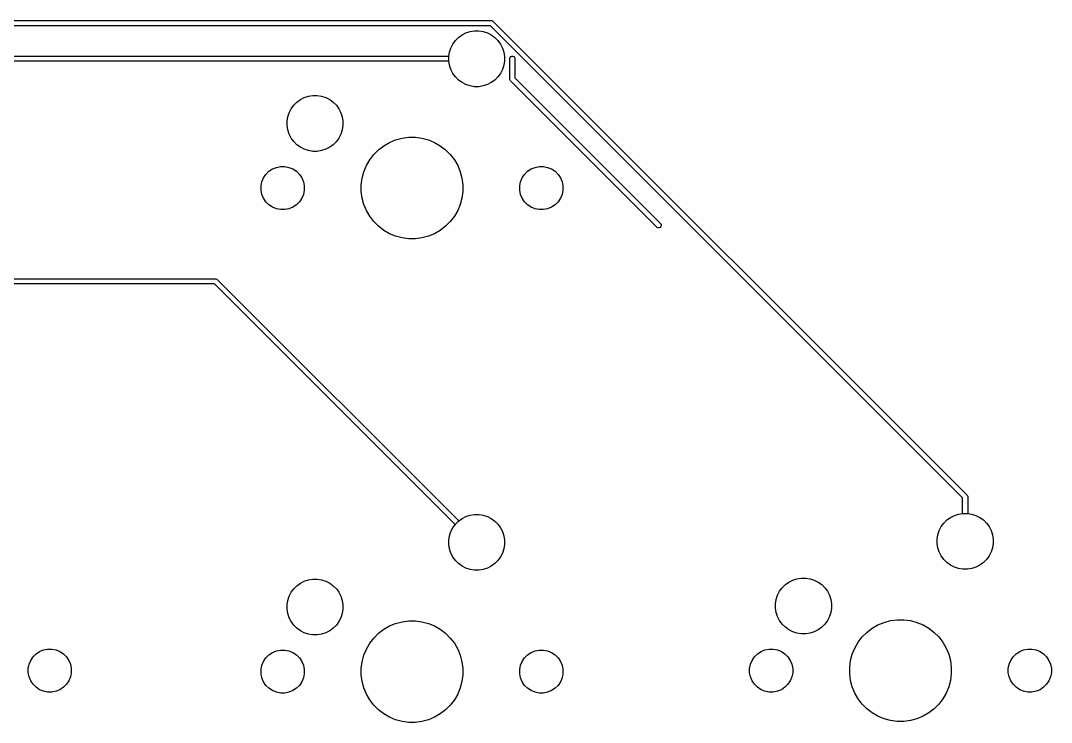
# Model space of a CAD drawing. Header units: inches. Extents: x 4.57 to 7.67, y -3.82 to -2.6.
# Drawn here: x 6.08 to 7.674, y -3.82 to -2.735 of the extents above; entities that cross this region are included whole.
import ezdxf

# ---------------------------------------------------------------- set-up
doc = ezdxf.new("R2010")
doc.units = ezdxf.units.IN
doc.header["$MEASUREMENT"] = 0
doc.layers.add('B.Silkscreen', color=31, linetype='CONTINUOUS', true_color=0xe8b2a7)

msp = doc.modelspace()

# ---------------------------------------------------------------- linework, layer by layer
at = {"layer": 'B.Silkscreen', "linetype": 'CONTINUOUS'}
for p, q in [((5.4176, -2.7346), (6.8083, -2.7346)), ((6.8083, -2.7346), (6.809, -2.7347)), ((6.809, -2.7347), (6.8105, -2.7353)), ((6.8105, -2.7353), (6.811, -2.7358)), ((6.811, -2.7358), (7.5437, -3.4685)), ((6.8066, -2.7425), (5.4192, -2.7425)), ((6.7573, -2.7608), (6.7628, -2.7568)), ((6.7573, -2.7608), (6.7628, -2.7568)), ((6.7628, -2.7568), (6.7689, -2.7537)), ((6.7628, -2.7568), (6.7689, -2.7537)), ((6.7689, -2.7537), (6.7753, -2.7516)), ((6.7689, -2.7537), (6.7753, -2.7516)), ((6.7753, -2.7516), (6.782, -2.7505)), ((6.7753, -2.7516), (6.782, -2.7505)), ((6.782, -2.7505), (6.7888, -2.7505)), ((6.782, -2.7505), (6.7888, -2.7505)), ((6.7888, -2.7505), (6.7955, -2.7516)), ((6.7888, -2.7505), (6.7955, -2.7516)), ((6.7955, -2.7516), (6.802, -2.7537)), ((6.7955, -2.7516), (6.802, -2.7537)), ((6.802, -2.7537), (6.8081, -2.7568)), ((6.802, -2.7537), (6.8081, -2.7568)), ((7.537, -3.4729), (6.8066, -2.7425)), ((6.8081, -2.7568), (6.8136, -2.7608)), ((6.8081, -2.7568), (6.8136, -2.7608)), ((6.7454, -2.7771), (6.7485, -2.7711)), ((6.7454, -2.7771), (6.7485, -2.7711)), ((6.7485, -2.7711), (6.7525, -2.7656)), ((6.7485, -2.7711), (6.7525, -2.7656)), ((6.7525, -2.7656), (6.7573, -2.7608)), ((6.7525, -2.7656), (6.7573, -2.7608)), ((6.8136, -2.7608), (6.8184, -2.7656)), ((6.8136, -2.7608), (6.8184, -2.7656)), ((6.8184, -2.7656), (6.8224, -2.7711)), ((6.8184, -2.7656), (6.8224, -2.7711)), ((6.8224, -2.7711), (6.8254, -2.7771)), ((6.8224, -2.7711), (6.8254, -2.7771)), ((6.7423, -2.7898), (6.7433, -2.7836)), ((6.7423, -2.7903), (6.7433, -2.7836)), ((6.7433, -2.7836), (6.7454, -2.7771)), ((6.7433, -2.7836), (6.7454, -2.7771)), ((6.8254, -2.7771), (6.8275, -2.7836)), ((6.8254, -2.7771), (6.8275, -2.7836)), ((6.8275, -2.7836), (6.8286, -2.7903)), ((6.8275, -2.7836), (6.8286, -2.7903)), ((5.4625, -2.7898), (6.7423, -2.7898)), ((6.7423, -2.7976), (5.4641, -2.7976)), ((6.7423, -2.7971), (6.7423, -2.7903)), ((6.7433, -2.8038), (6.7423, -2.7971)), ((6.7433, -2.8038), (6.7423, -2.7976)), ((6.7454, -2.8103), (6.7433, -2.8038)), ((6.7454, -2.8103), (6.7433, -2.8038)), ((6.8275, -2.8038), (6.8254, -2.8103)), ((6.8275, -2.8038), (6.8254, -2.8103)), ((6.8286, -2.7971), (6.8275, -2.8038)), ((6.8286, -2.7971), (6.8275, -2.8038)), ((6.8286, -2.7903), (6.8286, -2.7971)), ((6.8286, -2.7903), (6.8286, -2.7971)), ((6.8366, -2.7937), (6.8367, -2.7929)), ((6.8366, -2.8248), (6.8366, -2.7937)), ((6.8367, -2.7929), (6.8373, -2.7915)), ((6.8373, -2.7915), (6.8384, -2.7904)), ((6.8384, -2.7904), (6.8398, -2.7898)), ((6.8398, -2.7898), (6.8413, -2.7898)), ((6.8413, -2.7898), (6.8427, -2.7904)), ((6.8427, -2.7904), (6.8438, -2.7915)), ((6.8438, -2.7915), (6.8444, -2.7929)), ((6.8444, -2.7929), (6.8445, -2.7937)), ((6.8445, -2.7937), (6.8445, -2.8232)), ((6.7485, -2.8163), (6.7454, -2.8103)), ((6.7485, -2.8163), (6.7454, -2.8103)), ((6.7525, -2.8218), (6.7485, -2.8163)), ((6.7525, -2.8218), (6.7485, -2.8163)), ((6.8224, -2.8163), (6.8184, -2.8218)), ((6.8224, -2.8163), (6.8184, -2.8218)), ((6.8254, -2.8103), (6.8224, -2.8163)), ((6.8254, -2.8103), (6.8224, -2.8163)), ((6.7573, -2.8266), (6.7525, -2.8218)), ((6.7573, -2.8266), (6.7525, -2.8218)), ((6.7628, -2.8306), (6.7573, -2.8266)), ((6.7628, -2.8306), (6.7573, -2.8266)), ((6.7689, -2.8337), (6.7628, -2.8306)), ((6.7689, -2.8337), (6.7628, -2.8306)), ((6.7753, -2.8358), (6.7689, -2.8337)), ((6.7753, -2.8358), (6.7689, -2.8337)), ((6.782, -2.8369), (6.7753, -2.8358)), ((6.782, -2.8369), (6.7753, -2.8358)), ((6.7888, -2.8369), (6.782, -2.8369)), ((6.7888, -2.8369), (6.782, -2.8369)), ((6.7955, -2.8358), (6.7888, -2.8369)), ((6.7955, -2.8358), (6.7888, -2.8369)), ((6.802, -2.8337), (6.7955, -2.8358)), ((6.802, -2.8337), (6.7955, -2.8358)), ((6.8081, -2.8306), (6.802, -2.8337)), ((6.8081, -2.8306), (6.802, -2.8337)), ((6.8136, -2.8266), (6.8081, -2.8306)), ((6.8136, -2.8266), (6.8081, -2.8306)), ((6.8184, -2.8218), (6.8136, -2.8266)), ((6.8184, -2.8218), (6.8136, -2.8266)), ((6.8367, -2.8256), (6.8366, -2.8248)), ((6.8373, -2.827), (6.8367, -2.8256)), ((6.8378, -2.8276), (6.8373, -2.827)), ((7.0641, -3.054), (6.8378, -2.8276)), ((6.8445, -2.8232), (7.0697, -3.0484)), ((6.5189, -2.8537), (6.5253, -2.8516)), ((6.5189, -2.8537), (6.5253, -2.8516)), ((6.5253, -2.8516), (6.532, -2.8505)), ((6.5253, -2.8516), (6.532, -2.8505)), ((6.532, -2.8505), (6.5388, -2.8505)), ((6.532, -2.8505), (6.5388, -2.8505)), ((6.5388, -2.8505), (6.5455, -2.8516)), ((6.5388, -2.8505), (6.5455, -2.8516)), ((6.5455, -2.8516), (6.552, -2.8537)), ((6.5455, -2.8516), (6.552, -2.8537)), ((6.4985, -2.8711), (6.5025, -2.8656)), ((6.4985, -2.8711), (6.5025, -2.8656)), ((6.5025, -2.8656), (6.5073, -2.8608)), ((6.5025, -2.8656), (6.5073, -2.8608)), ((6.5073, -2.8608), (6.5128, -2.8568)), ((6.5073, -2.8608), (6.5128, -2.8568)), ((6.5128, -2.8568), (6.5189, -2.8537)), ((6.5128, -2.8568), (6.5189, -2.8537)), ((6.552, -2.8537), (6.5581, -2.8568)), ((6.552, -2.8537), (6.5581, -2.8568)), ((6.5581, -2.8568), (6.5636, -2.8608)), ((6.5581, -2.8568), (6.5636, -2.8608)), ((6.5636, -2.8608), (6.5684, -2.8656)), ((6.5636, -2.8608), (6.5684, -2.8656)), ((6.5684, -2.8656), (6.5724, -2.8711)), ((6.5684, -2.8656), (6.5724, -2.8711)), ((6.4923, -2.8903), (6.4933, -2.8836)), ((6.4923, -2.8903), (6.4933, -2.8836)), ((6.4933, -2.8836), (6.4954, -2.8771)), ((6.4933, -2.8836), (6.4954, -2.8771)), ((6.4954, -2.8771), (6.4985, -2.8711)), ((6.4954, -2.8771), (6.4985, -2.8711)), ((6.5724, -2.8711), (6.5754, -2.8771)), ((6.5724, -2.8711), (6.5754, -2.8771)), ((6.5754, -2.8771), (6.5775, -2.8836)), ((6.5754, -2.8771), (6.5775, -2.8836)), ((6.5775, -2.8836), (6.5786, -2.8903)), ((6.5775, -2.8836), (6.5786, -2.8903)), ((6.4923, -2.8971), (6.4923, -2.8903)), ((6.4923, -2.8971), (6.4923, -2.8903)), ((6.4933, -2.9038), (6.4923, -2.8971)), ((6.4933, -2.9038), (6.4923, -2.8971)), ((6.5786, -2.8971), (6.5775, -2.9038)), ((6.5786, -2.8971), (6.5775, -2.9038)), ((6.5786, -2.8903), (6.5786, -2.8971)), ((6.5786, -2.8903), (6.5786, -2.8971)), ((6.4954, -2.9103), (6.4933, -2.9038)), ((6.4954, -2.9103), (6.4933, -2.9038)), ((6.4985, -2.9163), (6.4954, -2.9103)), ((6.4985, -2.9163), (6.4954, -2.9103)), ((6.5025, -2.9218), (6.4985, -2.9163)), ((6.5025, -2.9218), (6.4985, -2.9163)), ((6.5724, -2.9163), (6.5684, -2.9218)), ((6.5724, -2.9163), (6.5684, -2.9218)), ((6.5754, -2.9103), (6.5724, -2.9163)), ((6.5754, -2.9103), (6.5724, -2.9163)), ((6.5775, -2.9038), (6.5754, -2.9103)), ((6.5775, -2.9038), (6.5754, -2.9103)), ((6.6601, -2.9191), (6.6701, -2.9165)), ((6.6701, -2.9165), (6.6803, -2.9151)), ((6.6803, -2.9151), (6.6906, -2.9151)), ((6.6906, -2.9151), (6.7008, -2.9165)), ((6.7008, -2.9165), (6.7107, -2.9191)), ((6.5073, -2.9266), (6.5025, -2.9218)), ((6.5073, -2.9266), (6.5025, -2.9218)), ((6.5128, -2.9306), (6.5073, -2.9266)), ((6.5128, -2.9306), (6.5073, -2.9266)), ((6.5189, -2.9337), (6.5128, -2.9306)), ((6.5189, -2.9337), (6.5128, -2.9306)), ((6.5581, -2.9306), (6.552, -2.9337)), ((6.5581, -2.9306), (6.552, -2.9337)), ((6.5636, -2.9266), (6.5581, -2.9306)), ((6.5636, -2.9266), (6.5581, -2.9306)), ((6.5684, -2.9218), (6.5636, -2.9266)), ((6.5684, -2.9218), (6.5636, -2.9266)), ((6.6335, -2.9345), (6.6417, -2.9282)), ((6.6417, -2.9282), (6.6506, -2.9231)), ((6.6506, -2.9231), (6.6601, -2.9191)), ((6.7107, -2.9191), (6.7203, -2.9231)), ((6.7203, -2.9231), (6.7292, -2.9282)), ((6.7292, -2.9282), (6.7374, -2.9345)), ((6.5253, -2.9358), (6.5189, -2.9337)), ((6.5253, -2.9358), (6.5189, -2.9337)), ((6.532, -2.9369), (6.5253, -2.9358)), ((6.532, -2.9369), (6.5253, -2.9358)), ((6.5388, -2.9369), (6.532, -2.9369)), ((6.5388, -2.9369), (6.532, -2.9369)), ((6.5455, -2.9358), (6.5388, -2.9369)), ((6.5455, -2.9358), (6.5388, -2.9369)), ((6.552, -2.9337), (6.5455, -2.9358)), ((6.552, -2.9337), (6.5455, -2.9358)), ((6.62, -2.95), (6.6262, -2.9418)), ((6.6262, -2.9418), (6.6335, -2.9345)), ((6.7374, -2.9345), (6.7446, -2.9418)), ((6.7446, -2.9418), (6.7509, -2.95)), ((6.4642, -2.9678), (6.4697, -2.9642)), ((6.4697, -2.9642), (6.4757, -2.9617)), ((6.4757, -2.9617), (6.4822, -2.9604)), ((6.4822, -2.9604), (6.4887, -2.9604)), ((6.4887, -2.9604), (6.4951, -2.9617)), ((6.4951, -2.9617), (6.5012, -2.9642)), ((6.5012, -2.9642), (6.5067, -2.9678)), ((6.6109, -2.9684), (6.6148, -2.9589)), ((6.6148, -2.9589), (6.62, -2.95)), ((6.7509, -2.95), (6.7561, -2.9589)), ((6.7561, -2.9589), (6.76, -2.9684)), ((6.8642, -2.9678), (6.8697, -2.9642)), ((6.8697, -2.9642), (6.8757, -2.9617)), ((6.8757, -2.9617), (6.8822, -2.9604)), ((6.8822, -2.9604), (6.8887, -2.9604)), ((6.8887, -2.9604), (6.8951, -2.9617)), ((6.8951, -2.9617), (6.9012, -2.9642)), ((6.9012, -2.9642), (6.9067, -2.9678)), ((6.4534, -2.984), (6.4559, -2.9779)), ((6.4559, -2.9779), (6.4596, -2.9725)), ((6.4596, -2.9725), (6.4642, -2.9678)), ((6.5067, -2.9678), (6.5113, -2.9725)), ((6.5113, -2.9725), (6.5149, -2.9779)), ((6.5149, -2.9779), (6.5175, -2.984)), ((6.6069, -2.9886), (6.6082, -2.9783)), ((6.6082, -2.9783), (6.6109, -2.9684)), ((6.76, -2.9684), (6.7627, -2.9783)), ((6.7627, -2.9783), (6.764, -2.9886)), ((6.8534, -2.984), (6.8559, -2.9779)), ((6.8559, -2.9779), (6.8596, -2.9725)), ((6.8596, -2.9725), (6.8642, -2.9678)), ((6.9067, -2.9678), (6.9113, -2.9725)), ((6.9113, -2.9725), (6.9149, -2.9779)), ((6.9149, -2.9779), (6.9175, -2.984)), ((6.4521, -2.9904), (6.4534, -2.984)), ((6.4521, -2.997), (6.4521, -2.9904)), ((6.5175, -2.984), (6.5187, -2.9904)), ((6.5187, -2.9904), (6.5187, -2.997)), ((6.6069, -2.9989), (6.6069, -2.9886)), ((6.764, -2.9886), (6.764, -2.9989)), ((6.8521, -2.9904), (6.8534, -2.984)), ((6.8521, -2.997), (6.8521, -2.9904)), ((6.9175, -2.984), (6.9187, -2.9904)), ((6.9187, -2.9904), (6.9187, -2.997)), ((6.4534, -3.0034), (6.4521, -2.997)), ((6.4559, -3.0095), (6.4534, -3.0034)), ((6.4596, -3.0149), (6.4559, -3.0095)), ((6.5149, -3.0095), (6.5113, -3.0149)), ((6.5175, -3.0034), (6.5149, -3.0095)), ((6.5187, -2.997), (6.5175, -3.0034)), ((6.6082, -3.0091), (6.6069, -2.9989)), ((6.6109, -3.019), (6.6082, -3.0091)), ((6.7627, -3.0091), (6.76, -3.019)), ((6.764, -2.9989), (6.7627, -3.0091)), ((6.8534, -3.0034), (6.8521, -2.997)), ((6.8559, -3.0095), (6.8534, -3.0034)), ((6.8596, -3.0149), (6.8559, -3.0095)), ((6.9149, -3.0095), (6.9113, -3.0149)), ((6.9175, -3.0034), (6.9149, -3.0095)), ((6.9187, -2.997), (6.9175, -3.0034)), ((6.4642, -3.0196), (6.4596, -3.0149)), ((6.4697, -3.0232), (6.4642, -3.0196)), ((6.4757, -3.0257), (6.4697, -3.0232)), ((6.4822, -3.027), (6.4757, -3.0257)), ((6.4887, -3.027), (6.4822, -3.027)), ((6.4951, -3.0257), (6.4887, -3.027)), ((6.5012, -3.0232), (6.4951, -3.0257)), ((6.5067, -3.0196), (6.5012, -3.0232)), ((6.5113, -3.0149), (6.5067, -3.0196)), ((6.6148, -3.0285), (6.6109, -3.019)), ((6.62, -3.0374), (6.6148, -3.0285)), ((6.7561, -3.0285), (6.7509, -3.0374)), ((6.76, -3.019), (6.7561, -3.0285)), ((6.8642, -3.0196), (6.8596, -3.0149)), ((6.8697, -3.0232), (6.8642, -3.0196)), ((6.8757, -3.0257), (6.8697, -3.0232)), ((6.8822, -3.027), (6.8757, -3.0257)), ((6.8887, -3.027), (6.8822, -3.027)), ((6.8951, -3.0257), (6.8887, -3.027)), ((6.9012, -3.0232), (6.8951, -3.0257)), ((6.9067, -3.0196), (6.9012, -3.0232)), ((6.9113, -3.0149), (6.9067, -3.0196)), ((6.6262, -3.0456), (6.62, -3.0374)), ((6.7509, -3.0374), (6.7446, -3.0456)), ((6.6335, -3.0529), (6.6262, -3.0456)), ((6.6417, -3.0592), (6.6335, -3.0529)), ((6.6506, -3.0643), (6.6417, -3.0592)), ((6.7292, -3.0592), (6.7203, -3.0643)), ((6.7374, -3.0529), (6.7292, -3.0592)), ((6.7446, -3.0456), (6.7374, -3.0529)), ((7.0647, -3.0545), (7.0641, -3.054)), ((7.0662, -3.055), (7.0647, -3.0545)), ((7.0677, -3.055), (7.0662, -3.055)), ((7.0691, -3.0545), (7.0677, -3.055)), ((7.0702, -3.0534), (7.0691, -3.0545)), ((7.0697, -3.0484), (7.0702, -3.049)), ((7.0702, -3.049), (7.0708, -3.0504)), ((7.0708, -3.0519), (7.0702, -3.0534)), ((7.0708, -3.0504), (7.0708, -3.0519)), ((6.6601, -3.0683), (6.6506, -3.0643)), ((6.6701, -3.0709), (6.6601, -3.0683)), ((6.6803, -3.0723), (6.6701, -3.0709)), ((6.6906, -3.0723), (6.6803, -3.0723)), ((6.7008, -3.0709), (6.6906, -3.0723)), ((6.7107, -3.0683), (6.7008, -3.0709)), ((6.7203, -3.0643), (6.7107, -3.0683)), ((5.3855, -3.1339), (6.3815, -3.1339)), ((6.3815, -3.1339), (6.3823, -3.1339)), ((6.3823, -3.1339), (6.3837, -3.1345)), ((6.3837, -3.1345), (6.3843, -3.135)), ((6.3843, -3.135), (6.7577, -3.5085)), ((6.3799, -3.1417), (5.3855, -3.1417)), ((6.7522, -3.514), (6.3799, -3.1417)), ((7.537, -3.4971), (7.537, -3.4729)), ((7.5437, -3.4685), (7.5442, -3.4691)), ((7.5442, -3.4691), (7.5442, -3.4691)), ((7.5442, -3.4691), (7.5448, -3.4705)), ((7.5448, -3.4705), (7.5449, -3.4713)), ((7.5449, -3.4713), (7.5449, -3.4971)), ((6.7573, -3.5088), (6.7628, -3.5048)), ((6.7577, -3.5085), (6.7628, -3.5048)), ((6.7628, -3.5048), (6.7689, -3.5017)), ((6.7628, -3.5048), (6.7689, -3.5017)), ((6.7689, -3.5017), (6.7753, -3.4996)), ((6.7689, -3.5017), (6.7753, -3.4996)), ((6.7753, -3.4996), (6.782, -3.4986)), ((6.7753, -3.4996), (6.782, -3.4986)), ((6.782, -3.4986), (6.7888, -3.4986)), ((6.782, -3.4986), (6.7888, -3.4986)), ((6.7888, -3.4986), (6.7955, -3.4996)), ((6.7888, -3.4986), (6.7955, -3.4996)), ((6.7955, -3.4996), (6.802, -3.5017)), ((6.7955, -3.4996), (6.802, -3.5017)), ((6.802, -3.5017), (6.8081, -3.5048)), ((6.802, -3.5017), (6.8081, -3.5048)), ((6.8081, -3.5048), (6.8136, -3.5088)), ((6.8081, -3.5048), (6.8136, -3.5088)), ((7.5128, -3.5072), (7.5183, -3.5032)), ((7.5128, -3.5072), (7.5183, -3.5032)), ((7.5183, -3.5032), (7.5244, -3.5001)), ((7.5183, -3.5032), (7.5244, -3.5001)), ((7.5244, -3.5001), (7.5308, -3.498)), ((7.5244, -3.5001), (7.5308, -3.498)), ((7.5308, -3.498), (7.5375, -3.497)), ((7.5308, -3.498), (7.537, -3.4971)), ((7.5375, -3.497), (7.5443, -3.497)), ((7.5443, -3.497), (7.5511, -3.498)), ((7.5449, -3.4971), (7.5511, -3.498)), ((7.5511, -3.498), (7.5575, -3.5001)), ((7.5511, -3.498), (7.5575, -3.5001)), ((7.5575, -3.5001), (7.5636, -3.5032)), ((7.5575, -3.5001), (7.5636, -3.5032)), ((7.5636, -3.5032), (7.5691, -3.5072)), ((7.5636, -3.5032), (7.5691, -3.5072)), ((6.7454, -3.5252), (6.7485, -3.5191)), ((6.7454, -3.5252), (6.7485, -3.5191)), ((6.7485, -3.5191), (6.7525, -3.5136)), ((6.7485, -3.5191), (6.7522, -3.514)), ((6.7525, -3.5136), (6.7573, -3.5088)), ((6.8136, -3.5088), (6.8184, -3.5136)), ((6.8136, -3.5088), (6.8184, -3.5136)), ((6.8184, -3.5136), (6.8224, -3.5191)), ((6.8184, -3.5136), (6.8224, -3.5191)), ((6.8224, -3.5191), (6.8254, -3.5252)), ((6.8224, -3.5191), (6.8254, -3.5252)), ((7.5009, -3.5236), (7.504, -3.5175)), ((7.5009, -3.5236), (7.504, -3.5175)), ((7.504, -3.5175), (7.508, -3.512)), ((7.504, -3.5175), (7.508, -3.512)), ((7.508, -3.512), (7.5128, -3.5072)), ((7.508, -3.512), (7.5128, -3.5072)), ((7.5691, -3.5072), (7.5739, -3.512)), ((7.5691, -3.5072), (7.5739, -3.512)), ((7.5739, -3.512), (7.5779, -3.5175)), ((7.5739, -3.512), (7.5779, -3.5175)), ((7.5779, -3.5175), (7.581, -3.5236)), ((7.5779, -3.5175), (7.581, -3.5236)), ((6.7423, -3.5383), (6.7433, -3.5316)), ((6.7423, -3.5383), (6.7433, -3.5316)), ((6.7423, -3.5451), (6.7423, -3.5383)), ((6.7423, -3.5451), (6.7423, -3.5383)), ((6.7433, -3.5316), (6.7454, -3.5252)), ((6.7433, -3.5316), (6.7454, -3.5252)), ((6.8254, -3.5252), (6.8275, -3.5316)), ((6.8254, -3.5252), (6.8275, -3.5316)), ((6.8275, -3.5316), (6.8286, -3.5383)), ((6.8275, -3.5316), (6.8286, -3.5383)), ((6.8286, -3.5383), (6.8286, -3.5451)), ((6.8286, -3.5383), (6.8286, -3.5451)), ((7.4978, -3.5368), (7.4988, -3.53)), ((7.4978, -3.5368), (7.4988, -3.53)), ((7.4978, -3.5436), (7.4978, -3.5368)), ((7.4978, -3.5436), (7.4978, -3.5368)), ((7.4988, -3.53), (7.5009, -3.5236)), ((7.4988, -3.53), (7.5009, -3.5236)), ((7.581, -3.5236), (7.5831, -3.53)), ((7.581, -3.5236), (7.5831, -3.53)), ((7.5831, -3.53), (7.5841, -3.5368)), ((7.5831, -3.53), (7.5841, -3.5368)), ((7.5841, -3.5368), (7.5841, -3.5436)), ((7.5841, -3.5368), (7.5841, -3.5436)), ((6.7433, -3.5518), (6.7423, -3.5451)), ((6.7433, -3.5518), (6.7423, -3.5451)), ((6.7454, -3.5583), (6.7433, -3.5518)), ((6.7454, -3.5583), (6.7433, -3.5518)), ((6.8275, -3.5518), (6.8254, -3.5583)), ((6.8275, -3.5518), (6.8254, -3.5583)), ((6.8286, -3.5451), (6.8275, -3.5518)), ((6.8286, -3.5451), (6.8275, -3.5518)), ((7.4988, -3.5503), (7.4978, -3.5436)), ((7.4988, -3.5503), (7.4978, -3.5436)), ((7.5009, -3.5567), (7.4988, -3.5503)), ((7.5009, -3.5567), (7.4988, -3.5503)), ((7.5831, -3.5503), (7.581, -3.5567)), ((7.5831, -3.5503), (7.581, -3.5567)), ((7.5841, -3.5436), (7.5831, -3.5503)), ((7.5841, -3.5436), (7.5831, -3.5503)), ((6.7485, -3.5644), (6.7454, -3.5583)), ((6.7485, -3.5644), (6.7454, -3.5583)), ((6.7525, -3.5699), (6.7485, -3.5644)), ((6.7525, -3.5699), (6.7485, -3.5644)), ((6.7573, -3.5747), (6.7525, -3.5699)), ((6.7573, -3.5747), (6.7525, -3.5699)), ((6.8184, -3.5699), (6.8136, -3.5747)), ((6.8184, -3.5699), (6.8136, -3.5747)), ((6.8224, -3.5644), (6.8184, -3.5699)), ((6.8224, -3.5644), (6.8184, -3.5699)), ((6.8254, -3.5583), (6.8224, -3.5644)), ((6.8254, -3.5583), (6.8224, -3.5644)), ((7.504, -3.5628), (7.5009, -3.5567)), ((7.504, -3.5628), (7.5009, -3.5567)), ((7.508, -3.5683), (7.504, -3.5628)), ((7.508, -3.5683), (7.504, -3.5628)), ((7.5128, -3.5731), (7.508, -3.5683)), ((7.5128, -3.5731), (7.508, -3.5683)), ((7.5739, -3.5683), (7.5691, -3.5731)), ((7.5739, -3.5683), (7.5691, -3.5731)), ((7.5779, -3.5628), (7.5739, -3.5683)), ((7.5779, -3.5628), (7.5739, -3.5683)), ((7.581, -3.5567), (7.5779, -3.5628)), ((7.581, -3.5567), (7.5779, -3.5628)), ((6.7628, -3.5787), (6.7573, -3.5747)), ((6.7628, -3.5787), (6.7573, -3.5747)), ((6.7689, -3.5817), (6.7628, -3.5787)), ((6.7689, -3.5817), (6.7628, -3.5787)), ((6.7753, -3.5838), (6.7689, -3.5817)), ((6.7753, -3.5838), (6.7689, -3.5817)), ((6.782, -3.5849), (6.7753, -3.5838)), ((6.782, -3.5849), (6.7753, -3.5838)), ((6.7888, -3.5849), (6.782, -3.5849)), ((6.7888, -3.5849), (6.782, -3.5849)), ((6.7955, -3.5838), (6.7888, -3.5849)), ((6.7955, -3.5838), (6.7888, -3.5849)), ((6.802, -3.5817), (6.7955, -3.5838)), ((6.802, -3.5817), (6.7955, -3.5838)), ((6.8081, -3.5787), (6.802, -3.5817)), ((6.8081, -3.5787), (6.802, -3.5817)), ((6.8136, -3.5747), (6.8081, -3.5787)), ((6.8136, -3.5747), (6.8081, -3.5787)), ((7.5183, -3.5771), (7.5128, -3.5731)), ((7.5183, -3.5771), (7.5128, -3.5731)), ((7.5244, -3.5802), (7.5183, -3.5771)), ((7.5244, -3.5802), (7.5183, -3.5771)), ((7.5308, -3.5823), (7.5244, -3.5802)), ((7.5308, -3.5823), (7.5244, -3.5802)), ((7.5375, -3.5833), (7.5308, -3.5823)), ((7.5375, -3.5833), (7.5308, -3.5823)), ((7.5443, -3.5833), (7.5375, -3.5833)), ((7.5443, -3.5833), (7.5375, -3.5833)), ((7.5511, -3.5823), (7.5443, -3.5833)), ((7.5511, -3.5823), (7.5443, -3.5833)), ((7.5575, -3.5802), (7.5511, -3.5823)), ((7.5575, -3.5802), (7.5511, -3.5823)), ((7.5636, -3.5771), (7.5575, -3.5802)), ((7.5636, -3.5771), (7.5575, -3.5802)), ((7.5691, -3.5731), (7.5636, -3.5771)), ((7.5691, -3.5731), (7.5636, -3.5771)), ((6.5128, -3.6048), (6.5189, -3.6017)), ((6.5128, -3.6048), (6.5189, -3.6017)), ((6.5189, -3.6017), (6.5253, -3.5996)), ((6.5189, -3.6017), (6.5253, -3.5996)), ((6.5253, -3.5996), (6.532, -3.5986)), ((6.5253, -3.5996), (6.532, -3.5986)), ((6.532, -3.5986), (6.5388, -3.5986)), ((6.532, -3.5986), (6.5388, -3.5986)), ((6.5388, -3.5986), (6.5455, -3.5996)), ((6.5388, -3.5986), (6.5455, -3.5996)), ((6.5455, -3.5996), (6.552, -3.6017)), ((6.5455, -3.5996), (6.552, -3.6017)), ((6.552, -3.6017), (6.5581, -3.6048)), ((6.552, -3.6017), (6.5581, -3.6048)), ((7.2683, -3.6032), (7.2744, -3.6001)), ((7.2683, -3.6032), (7.2744, -3.6001)), ((7.2744, -3.6001), (7.2808, -3.598)), ((7.2744, -3.6001), (7.2808, -3.598)), ((7.2808, -3.598), (7.2875, -3.597)), ((7.2808, -3.598), (7.2875, -3.597)), ((7.2875, -3.597), (7.2943, -3.597)), ((7.2875, -3.597), (7.2943, -3.597)), ((7.2943, -3.597), (7.3011, -3.598)), ((7.2943, -3.597), (7.3011, -3.598)), ((7.3011, -3.598), (7.3075, -3.6001)), ((7.3011, -3.598), (7.3075, -3.6001)), ((7.3075, -3.6001), (7.3136, -3.6032)), ((7.3075, -3.6001), (7.3136, -3.6032)), ((6.4985, -3.6191), (6.5025, -3.6136)), ((6.4985, -3.6191), (6.5025, -3.6136)), ((6.5025, -3.6136), (6.5073, -3.6088)), ((6.5025, -3.6136), (6.5073, -3.6088)), ((6.5073, -3.6088), (6.5128, -3.6048)), ((6.5073, -3.6088), (6.5128, -3.6048)), ((6.5581, -3.6048), (6.5636, -3.6088)), ((6.5581, -3.6048), (6.5636, -3.6088)), ((6.5636, -3.6088), (6.5684, -3.6136)), ((6.5636, -3.6088), (6.5684, -3.6136)), ((6.5684, -3.6136), (6.5724, -3.6191)), ((6.5684, -3.6136), (6.5724, -3.6191)), ((7.2509, -3.6236), (7.254, -3.6175)), ((7.2509, -3.6236), (7.254, -3.6175)), ((7.254, -3.6175), (7.258, -3.612)), ((7.254, -3.6175), (7.258, -3.612)), ((7.258, -3.612), (7.2628, -3.6072)), ((7.258, -3.612), (7.2628, -3.6072)), ((7.2628, -3.6072), (7.2683, -3.6032)), ((7.2628, -3.6072), (7.2683, -3.6032)), ((7.3136, -3.6032), (7.3191, -3.6072)), ((7.3136, -3.6032), (7.3191, -3.6072)), ((7.3191, -3.6072), (7.3239, -3.612)), ((7.3191, -3.6072), (7.3239, -3.612)), ((7.3239, -3.612), (7.3279, -3.6175)), ((7.3239, -3.612), (7.3279, -3.6175)), ((7.3279, -3.6175), (7.331, -3.6236)), ((7.3279, -3.6175), (7.331, -3.6236)), ((6.4923, -3.6383), (6.4933, -3.6316)), ((6.4923, -3.6383), (6.4933, -3.6316)), ((6.4933, -3.6316), (6.4954, -3.6252)), ((6.4933, -3.6316), (6.4954, -3.6252)), ((6.4954, -3.6252), (6.4985, -3.6191)), ((6.4954, -3.6252), (6.4985, -3.6191)), ((6.5724, -3.6191), (6.5754, -3.6252)), ((6.5724, -3.6191), (6.5754, -3.6252)), ((6.5754, -3.6252), (6.5775, -3.6316)), ((6.5754, -3.6252), (6.5775, -3.6316)), ((6.5775, -3.6316), (6.5786, -3.6383)), ((6.5775, -3.6316), (6.5786, -3.6383)), ((7.2478, -3.6368), (7.2488, -3.63)), ((7.2478, -3.6368), (7.2488, -3.63)), ((7.2488, -3.63), (7.2509, -3.6236)), ((7.2488, -3.63), (7.2509, -3.6236)), ((7.331, -3.6236), (7.3331, -3.63)), ((7.331, -3.6236), (7.3331, -3.63)), ((7.3331, -3.63), (7.3341, -3.6368)), ((7.3331, -3.63), (7.3341, -3.6368)), ((6.4923, -3.6451), (6.4923, -3.6383)), ((6.4923, -3.6451), (6.4923, -3.6383)), ((6.4933, -3.6518), (6.4923, -3.6451)), ((6.4933, -3.6518), (6.4923, -3.6451)), ((6.5786, -3.6451), (6.5775, -3.6518)), ((6.5786, -3.6451), (6.5775, -3.6518)), ((6.5786, -3.6383), (6.5786, -3.6451)), ((6.5786, -3.6383), (6.5786, -3.6451)), ((7.2478, -3.6436), (7.2478, -3.6368)), ((7.2478, -3.6436), (7.2478, -3.6368)), ((7.2488, -3.6503), (7.2478, -3.6436)), ((7.2488, -3.6503), (7.2478, -3.6436)), ((7.2509, -3.6567), (7.2488, -3.6503)), ((7.2509, -3.6567), (7.2488, -3.6503)), ((7.3331, -3.6503), (7.331, -3.6567)), ((7.3331, -3.6503), (7.331, -3.6567)), ((7.3341, -3.6436), (7.3331, -3.6503)), ((7.3341, -3.6436), (7.3331, -3.6503)), ((7.3341, -3.6368), (7.3341, -3.6436)), ((7.3341, -3.6368), (7.3341, -3.6436)), ((6.4954, -3.6583), (6.4933, -3.6518)), ((6.4954, -3.6583), (6.4933, -3.6518)), ((6.4985, -3.6644), (6.4954, -3.6583)), ((6.4985, -3.6644), (6.4954, -3.6583)), ((6.5025, -3.6699), (6.4985, -3.6644)), ((6.5025, -3.6699), (6.4985, -3.6644)), ((6.5724, -3.6644), (6.5684, -3.6699)), ((6.5724, -3.6644), (6.5684, -3.6699)), ((6.5754, -3.6583), (6.5724, -3.6644)), ((6.5754, -3.6583), (6.5724, -3.6644)), ((6.5775, -3.6518), (6.5754, -3.6583)), ((6.5775, -3.6518), (6.5754, -3.6583)), ((6.6601, -3.6672), (6.6701, -3.6645)), ((6.6701, -3.6645), (6.6803, -3.6632)), ((6.6803, -3.6632), (6.6906, -3.6632)), ((6.6906, -3.6632), (6.7008, -3.6645)), ((6.7008, -3.6645), (6.7107, -3.6672)), ((7.254, -3.6628), (7.2509, -3.6567)), ((7.254, -3.6628), (7.2509, -3.6567)), ((7.258, -3.6683), (7.254, -3.6628)), ((7.258, -3.6683), (7.254, -3.6628)), ((7.3279, -3.6628), (7.3239, -3.6683)), ((7.3279, -3.6628), (7.3239, -3.6683)), ((7.331, -3.6567), (7.3279, -3.6628)), ((7.331, -3.6567), (7.3279, -3.6628)), ((7.4061, -3.6695), (7.4156, -3.6656)), ((7.4156, -3.6656), (7.4256, -3.6629)), ((7.4256, -3.6629), (7.4358, -3.6616)), ((7.4358, -3.6616), (7.4461, -3.6616)), ((7.4461, -3.6616), (7.4563, -3.6629)), ((7.4563, -3.6629), (7.4663, -3.6656)), ((7.4663, -3.6656), (7.4758, -3.6695)), ((6.5073, -3.6747), (6.5025, -3.6699)), ((6.5073, -3.6747), (6.5025, -3.6699)), ((6.5128, -3.6787), (6.5073, -3.6747)), ((6.5128, -3.6787), (6.5073, -3.6747)), ((6.5189, -3.6817), (6.5128, -3.6787)), ((6.5189, -3.6817), (6.5128, -3.6787)), ((6.5253, -3.6838), (6.5189, -3.6817)), ((6.5253, -3.6838), (6.5189, -3.6817)), ((6.552, -3.6817), (6.5455, -3.6838)), ((6.552, -3.6817), (6.5455, -3.6838)), ((6.5581, -3.6787), (6.552, -3.6817)), ((6.5581, -3.6787), (6.552, -3.6817)), ((6.5636, -3.6747), (6.5581, -3.6787)), ((6.5636, -3.6747), (6.5581, -3.6787)), ((6.5684, -3.6699), (6.5636, -3.6747)), ((6.5684, -3.6699), (6.5636, -3.6747)), ((6.6335, -3.6825), (6.6417, -3.6763)), ((6.6417, -3.6763), (6.6506, -3.6711)), ((6.6506, -3.6711), (6.6601, -3.6672)), ((6.7107, -3.6672), (6.7203, -3.6711)), ((6.7203, -3.6711), (6.7292, -3.6763)), ((6.7292, -3.6763), (6.7374, -3.6825)), ((7.2628, -3.6731), (7.258, -3.6683)), ((7.2628, -3.6731), (7.258, -3.6683)), ((7.2683, -3.6771), (7.2628, -3.6731)), ((7.2683, -3.6771), (7.2628, -3.6731)), ((7.2744, -3.6802), (7.2683, -3.6771)), ((7.2744, -3.6802), (7.2683, -3.6771)), ((7.2808, -3.6823), (7.2744, -3.6802)), ((7.2808, -3.6823), (7.2744, -3.6802)), ((7.2875, -3.6833), (7.2808, -3.6823)), ((7.2875, -3.6833), (7.2808, -3.6823)), ((7.3011, -3.6823), (7.2943, -3.6833)), ((7.3011, -3.6823), (7.2943, -3.6833)), ((7.3075, -3.6802), (7.3011, -3.6823)), ((7.3075, -3.6802), (7.3011, -3.6823)), ((7.3136, -3.6771), (7.3075, -3.6802)), ((7.3136, -3.6771), (7.3075, -3.6802)), ((7.3191, -3.6731), (7.3136, -3.6771)), ((7.3191, -3.6731), (7.3136, -3.6771)), ((7.3239, -3.6683), (7.3191, -3.6731)), ((7.3239, -3.6683), (7.3191, -3.6731)), ((7.3817, -3.6882), (7.389, -3.681)), ((7.389, -3.681), (7.3972, -3.6747)), ((7.3972, -3.6747), (7.4061, -3.6695)), ((7.4758, -3.6695), (7.4847, -3.6747)), ((7.4847, -3.6747), (7.4929, -3.681)), ((7.4929, -3.681), (7.5001, -3.6882)), ((6.532, -3.6849), (6.5253, -3.6838)), ((6.532, -3.6849), (6.5253, -3.6838)), ((6.5388, -3.6849), (6.532, -3.6849)), ((6.5388, -3.6849), (6.532, -3.6849)), ((6.5455, -3.6838), (6.5388, -3.6849)), ((6.5455, -3.6838), (6.5388, -3.6849)), ((6.6148, -3.7069), (6.62, -3.698)), ((6.62, -3.698), (6.6262, -3.6898)), ((6.6262, -3.6898), (6.6335, -3.6825)), ((6.7374, -3.6825), (6.7446, -3.6898)), ((6.7446, -3.6898), (6.7509, -3.698)), ((6.7509, -3.698), (6.7561, -3.7069)), ((7.2943, -3.6833), (7.2875, -3.6833)), ((7.2943, -3.6833), (7.2875, -3.6833)), ((7.3703, -3.7053), (7.3755, -3.6964)), ((7.3755, -3.6964), (7.3817, -3.6882)), ((7.5001, -3.6882), (7.5064, -3.6964)), ((7.5064, -3.6964), (7.5116, -3.7053)), ((6.0993, -3.7189), (6.104, -3.7143)), ((6.104, -3.7143), (6.1094, -3.7106)), ((6.1094, -3.7106), (6.1155, -3.7081)), ((6.1155, -3.7081), (6.1219, -3.7069)), ((6.1219, -3.7069), (6.1285, -3.7069)), ((6.1285, -3.7069), (6.1349, -3.7081)), ((6.1349, -3.7081), (6.141, -3.7106)), ((6.141, -3.7106), (6.1464, -3.7143)), ((6.1464, -3.7143), (6.1511, -3.7189)), ((6.4642, -3.7159), (6.4697, -3.7122)), ((6.4697, -3.7122), (6.4757, -3.7097)), ((6.4757, -3.7097), (6.4822, -3.7084)), ((6.4822, -3.7084), (6.4887, -3.7084)), ((6.4887, -3.7084), (6.4951, -3.7097)), ((6.4951, -3.7097), (6.5012, -3.7122)), ((6.5012, -3.7122), (6.5067, -3.7159)), ((6.6109, -3.7164), (6.6148, -3.7069)), ((6.7561, -3.7069), (6.76, -3.7164)), ((6.8642, -3.7159), (6.8697, -3.7122)), ((6.8697, -3.7122), (6.8757, -3.7097)), ((6.8757, -3.7097), (6.8822, -3.7084)), ((6.8822, -3.7084), (6.8887, -3.7084)), ((6.8887, -3.7084), (6.8951, -3.7097)), ((6.8951, -3.7097), (6.9012, -3.7122)), ((6.9012, -3.7122), (6.9067, -3.7159)), ((7.2151, -3.7189), (7.2197, -3.7143)), ((7.2197, -3.7143), (7.2252, -3.7106)), ((7.2252, -3.7106), (7.2312, -3.7081)), ((7.2312, -3.7081), (7.2377, -3.7069)), ((7.2377, -3.7069), (7.2442, -3.7069)), ((7.2442, -3.7069), (7.2507, -3.7081)), ((7.2507, -3.7081), (7.2567, -3.7106)), ((7.2567, -3.7106), (7.2622, -3.7143)), ((7.2622, -3.7143), (7.2668, -3.7189)), ((7.3664, -3.7148), (7.3703, -3.7053)), ((7.5116, -3.7053), (7.5155, -3.7148)), ((7.6151, -3.7189), (7.6197, -3.7143)), ((7.6197, -3.7143), (7.6252, -3.7106)), ((7.6252, -3.7106), (7.6312, -3.7081)), ((7.6312, -3.7081), (7.6377, -3.7069)), ((7.6377, -3.7069), (7.6442, -3.7069)), ((7.6442, -3.7069), (7.6507, -3.7081)), ((7.6507, -3.7081), (7.6567, -3.7106)), ((7.6567, -3.7106), (7.6622, -3.7143)), ((7.6622, -3.7143), (7.6668, -3.7189)), ((6.0932, -3.7304), (6.0957, -3.7244)), ((6.0957, -3.7244), (6.0993, -3.7189)), ((6.1511, -3.7189), (6.1547, -3.7244)), ((6.1547, -3.7244), (6.1572, -3.7304)), ((6.4534, -3.732), (6.4559, -3.726)), ((6.4559, -3.726), (6.4596, -3.7205)), ((6.4596, -3.7205), (6.4642, -3.7159)), ((6.5067, -3.7159), (6.5113, -3.7205)), ((6.5113, -3.7205), (6.5149, -3.726)), ((6.5149, -3.726), (6.5175, -3.732)), ((6.6069, -3.7366), (6.6082, -3.7264)), ((6.6082, -3.7264), (6.6109, -3.7164)), ((6.76, -3.7164), (6.7627, -3.7264)), ((6.7627, -3.7264), (6.764, -3.7366)), ((6.8534, -3.732), (6.8559, -3.726)), ((6.8559, -3.726), (6.8596, -3.7205)), ((6.8596, -3.7205), (6.8642, -3.7159)), ((6.9067, -3.7159), (6.9113, -3.7205)), ((6.9113, -3.7205), (6.9149, -3.726)), ((6.9149, -3.726), (6.9175, -3.732)), ((7.2089, -3.7304), (7.2114, -3.7244)), ((7.2114, -3.7244), (7.2151, -3.7189)), ((7.2668, -3.7189), (7.2705, -3.7244)), ((7.2705, -3.7244), (7.273, -3.7304)), ((7.3624, -3.735), (7.3637, -3.7248)), ((7.3637, -3.7248), (7.3664, -3.7148)), ((7.5155, -3.7148), (7.5182, -3.7248)), ((7.5182, -3.7248), (7.5195, -3.735)), ((7.6089, -3.7304), (7.6114, -3.7244)), ((7.6114, -3.7244), (7.6151, -3.7189)), ((7.6668, -3.7189), (7.6705, -3.7244)), ((7.6705, -3.7244), (7.673, -3.7304)), ((6.0919, -3.7369), (6.0932, -3.7304)), ((6.0919, -3.7434), (6.0919, -3.7369)), ((6.0932, -3.7499), (6.0919, -3.7434)), ((6.1572, -3.7304), (6.1585, -3.7369)), ((6.1585, -3.7434), (6.1572, -3.7499)), ((6.1585, -3.7369), (6.1585, -3.7434)), ((6.4521, -3.7385), (6.4534, -3.732)), ((6.4521, -3.745), (6.4521, -3.7385)), ((6.4534, -3.7514), (6.4521, -3.745)), ((6.5175, -3.732), (6.5187, -3.7385)), ((6.5187, -3.745), (6.5175, -3.7514)), ((6.5187, -3.7385), (6.5187, -3.745)), ((6.6069, -3.7469), (6.6069, -3.7366)), ((6.764, -3.7366), (6.764, -3.7469)), ((6.8521, -3.7385), (6.8534, -3.732)), ((6.8521, -3.745), (6.8521, -3.7385)), ((6.8534, -3.7514), (6.8521, -3.745)), ((6.9175, -3.732), (6.9187, -3.7385)), ((6.9187, -3.745), (6.9175, -3.7514)), ((6.9187, -3.7385), (6.9187, -3.745)), ((7.2076, -3.7369), (7.2089, -3.7304)), ((7.2076, -3.7434), (7.2076, -3.7369)), ((7.2089, -3.7499), (7.2076, -3.7434)), ((7.273, -3.7304), (7.2742, -3.7369)), ((7.2742, -3.7434), (7.273, -3.7499)), ((7.2742, -3.7369), (7.2742, -3.7434)), ((7.3624, -3.7453), (7.3624, -3.735)), ((7.3637, -3.7555), (7.3624, -3.7453)), ((7.5195, -3.7453), (7.5182, -3.7555)), ((7.5195, -3.735), (7.5195, -3.7453)), ((7.6076, -3.7369), (7.6089, -3.7304)), ((7.6076, -3.7434), (7.6076, -3.7369)), ((7.6089, -3.7499), (7.6076, -3.7434)), ((7.673, -3.7304), (7.6742, -3.7369)), ((7.6742, -3.7434), (7.673, -3.7499)), ((7.6742, -3.7369), (7.6742, -3.7434)), ((6.0957, -3.7559), (6.0932, -3.7499)), ((6.0993, -3.7614), (6.0957, -3.7559)), ((6.104, -3.766), (6.0993, -3.7614)), ((6.1511, -3.7614), (6.1464, -3.766)), ((6.1547, -3.7559), (6.1511, -3.7614)), ((6.1572, -3.7499), (6.1547, -3.7559)), ((6.4559, -3.7575), (6.4534, -3.7514)), ((6.4596, -3.763), (6.4559, -3.7575)), ((6.5149, -3.7575), (6.5113, -3.763)), ((6.5175, -3.7514), (6.5149, -3.7575)), ((6.6082, -3.7571), (6.6069, -3.7469)), ((6.6109, -3.767), (6.6082, -3.7571)), ((6.7627, -3.7571), (6.76, -3.767)), ((6.764, -3.7469), (6.7627, -3.7571)), ((6.8559, -3.7575), (6.8534, -3.7514)), ((6.8596, -3.763), (6.8559, -3.7575)), ((6.9149, -3.7575), (6.9113, -3.763)), ((6.9175, -3.7514), (6.9149, -3.7575)), ((7.2114, -3.7559), (7.2089, -3.7499)), ((7.2151, -3.7614), (7.2114, -3.7559)), ((7.2197, -3.766), (7.2151, -3.7614)), ((7.2668, -3.7614), (7.2622, -3.766)), ((7.2705, -3.7559), (7.2668, -3.7614)), ((7.273, -3.7499), (7.2705, -3.7559)), ((7.3664, -3.7655), (7.3637, -3.7555)), ((7.5182, -3.7555), (7.5155, -3.7655)), ((7.6114, -3.7559), (7.6089, -3.7499)), ((7.6151, -3.7614), (7.6114, -3.7559)), ((7.6197, -3.766), (7.6151, -3.7614)), ((7.6668, -3.7614), (7.6622, -3.766)), ((7.6705, -3.7559), (7.6668, -3.7614)), ((7.673, -3.7499), (7.6705, -3.7559)), ((6.1094, -3.7697), (6.104, -3.766)), ((6.1155, -3.7722), (6.1094, -3.7697)), ((6.1219, -3.7735), (6.1155, -3.7722)), ((6.1285, -3.7735), (6.1219, -3.7735)), ((6.1349, -3.7722), (6.1285, -3.7735)), ((6.141, -3.7697), (6.1349, -3.7722)), ((6.1464, -3.766), (6.141, -3.7697)), ((6.4642, -3.7676), (6.4596, -3.763)), ((6.4697, -3.7712), (6.4642, -3.7676)), ((6.4757, -3.7738), (6.4697, -3.7712)), ((6.4822, -3.775), (6.4757, -3.7738)), ((6.4887, -3.775), (6.4822, -3.775)), ((6.4951, -3.7738), (6.4887, -3.775)), ((6.5012, -3.7712), (6.4951, -3.7738)), ((6.5067, -3.7676), (6.5012, -3.7712)), ((6.5113, -3.763), (6.5067, -3.7676)), ((6.6148, -3.7766), (6.6109, -3.767)), ((6.62, -3.7855), (6.6148, -3.7766)), ((6.7561, -3.7766), (6.7509, -3.7855)), ((6.76, -3.767), (6.7561, -3.7766)), ((6.8642, -3.7676), (6.8596, -3.763)), ((6.8697, -3.7712), (6.8642, -3.7676)), ((6.8757, -3.7738), (6.8697, -3.7712)), ((6.8822, -3.775), (6.8757, -3.7738)), ((6.8887, -3.775), (6.8822, -3.775)), ((6.8951, -3.7738), (6.8887, -3.775)), ((6.9012, -3.7712), (6.8951, -3.7738)), ((6.9067, -3.7676), (6.9012, -3.7712)), ((6.9113, -3.763), (6.9067, -3.7676)), ((7.2252, -3.7697), (7.2197, -3.766)), ((7.2312, -3.7722), (7.2252, -3.7697)), ((7.2377, -3.7735), (7.2312, -3.7722)), ((7.2442, -3.7735), (7.2377, -3.7735)), ((7.2507, -3.7722), (7.2442, -3.7735)), ((7.2567, -3.7697), (7.2507, -3.7722)), ((7.2622, -3.766), (7.2567, -3.7697)), ((7.3703, -3.775), (7.3664, -3.7655)), ((7.3755, -3.7839), (7.3703, -3.775)), ((7.5116, -3.775), (7.5064, -3.7839)), ((7.5155, -3.7655), (7.5116, -3.775)), ((7.6252, -3.7697), (7.6197, -3.766)), ((7.6312, -3.7722), (7.6252, -3.7697)), ((7.6377, -3.7735), (7.6312, -3.7722)), ((7.6442, -3.7735), (7.6377, -3.7735)), ((7.6507, -3.7722), (7.6442, -3.7735)), ((7.6567, -3.7697), (7.6507, -3.7722)), ((7.6622, -3.766), (7.6567, -3.7697)), ((6.6262, -3.7936), (6.62, -3.7855)), ((6.6335, -3.8009), (6.6262, -3.7936)), ((6.7446, -3.7936), (6.7374, -3.8009)), ((6.7509, -3.7855), (6.7446, -3.7936)), ((7.3817, -3.7921), (7.3755, -3.7839)), ((7.389, -3.7994), (7.3817, -3.7921)), ((7.5001, -3.7921), (7.4929, -3.7994)), ((7.5064, -3.7839), (7.5001, -3.7921)), ((6.6417, -3.8072), (6.6335, -3.8009)), ((6.6506, -3.8124), (6.6417, -3.8072)), ((6.7292, -3.8072), (6.7203, -3.8124)), ((6.7374, -3.8009), (6.7292, -3.8072)), ((7.3972, -3.8056), (7.389, -3.7994)), ((7.4061, -3.8108), (7.3972, -3.8056)), ((7.4847, -3.8056), (7.4758, -3.8108)), ((7.4929, -3.7994), (7.4847, -3.8056)), ((6.6601, -3.8163), (6.6506, -3.8124)), ((6.6701, -3.819), (6.6601, -3.8163)), ((6.6803, -3.8203), (6.6701, -3.819)), ((6.6906, -3.8203), (6.6803, -3.8203)), ((6.7008, -3.819), (6.6906, -3.8203)), ((6.7107, -3.8163), (6.7008, -3.819)), ((6.7203, -3.8124), (6.7107, -3.8163)), ((7.4156, -3.8147), (7.4061, -3.8108)), ((7.4256, -3.8174), (7.4156, -3.8147)), ((7.4358, -3.8187), (7.4256, -3.8174)), ((7.4461, -3.8187), (7.4358, -3.8187)), ((7.4563, -3.8174), (7.4461, -3.8187)), ((7.4663, -3.8147), (7.4563, -3.8174)), ((7.4758, -3.8108), (7.4663, -3.8147))]:
    msp.add_line(p, q, dxfattribs=at)

doc.saveas('drawing.dxf')
